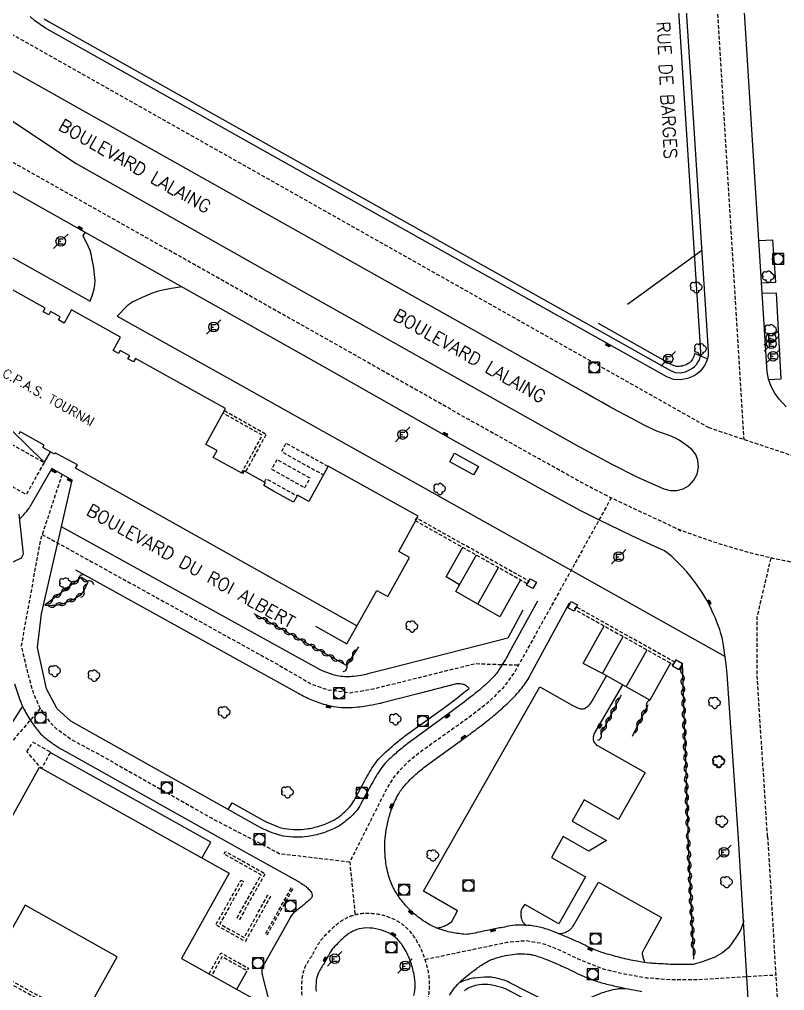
# Model space of a CAD drawing. Header units: millimetres. Extents: x 80000 to 81001, y 143000 to 144000.
# Drawn here: x 80462.3 to 80568.1, y 143676 to 143810.3 of the extents above; entities that cross this region are included whole.
import ezdxf
from ezdxf.enums import TextEntityAlignment as Align

# ---------------------------------------------------------------- set-up
doc = ezdxf.new("R2010")
doc.units = ezdxf.units.MM
doc.linetypes.add('DASHED', pattern=[0.75, 0.5, -0.25])
doc.layers.get('0').update_dxf_attribs({"linetype": 'CONTINUOUS'})
for name, color, linetype in [('W0001', 6, 'DASHED'), ('W0008', 7, 'CONTINUOUS'), ('W0100', 7, 'CONTINUOUS'), ('W0112', 1, 'DASHED'), ('W0300', 7, 'CONTINUOUS'), ('W0302', 3, 'CONTINUOUS'), ('W0310', 3, 'CONTINUOUS'), ('W0400', 7, 'CONTINUOUS'), ('W0420', 7, 'CONTINUOUS'), ('W0471', 7, 'CONTINUOUS'), ('W0984', 7, 'CONTINUOUS'), ('W0989', 7, 'CONTINUOUS'), ('W1102', 7, 'CONTINUOUS')]:
    doc.layers.add(name, color=color, linetype=linetype)
doc.styles.get("Standard").update_dxf_attribs({"font": 'romans.shx', "width": 0.85})

# ---------------------------------------------------------------- blocks, each defined once
blk = doc.blocks.new('T471')
for p, q in [((-0.333334, 0.333334), (-0.333334, -0.333334)), ((-0.333334, 0.333334), (0.333334, 0.333334)), ((-0.333334, 0), (0, 0)), ((0.500001, 0.500001), (1.000002, 1.000002)), ((-0.500001, -0.500001), (-1.000002, -1.000002)), ((-0.333334, -0.333334), (0.333334, -0.333334))]:
    blk.add_line(p, q)
blk.add_ellipse((0, 0), major_axis=(0.471405, 0.471405), ratio=1, start_param=5.4977871438, end_param=11.780972451)
blk = doc.blocks.new('T400')
for p, q in [((-0.15, 0.3), (0.15, 0.3)), ((-0.15, -0.25), (-0.15, 0.3)), ((-0.15, 0.15), (0.15, 0.15)), ((-0.15, 0), (0.15, 0)), ((0.15, 0.3), (0.15, -0.25)), ((-0.15, -0.15), (0.15, -0.15)), ((-0.15, -0.25), (-0.15, -0.3)), ((-0.15, -0.3), (0.15, -0.3)), ((0.15, -0.3), (0.15, -0.25))]:
    blk.add_line(p, q)
blk = doc.blocks.new('T300')
for p, q in [((-0.8, 0.51), (-0.86, 0.34)), ((-0.86, 0.34), (-0.86, 0.17)), ((-0.86, 0.17), (-0.74, 0.06)), ((-0.69, 0.63), (-0.8, 0.51)), ((-0.8, -0.06), (-0.74, 0.06)), ((-0.74, 0.06), (-0.69, 0.11)), ((-0.57, 0.69), (-0.69, 0.63)), ((-0.46, 0.69), (-0.57, 0.69)), ((-0.29, 0.63), (-0.46, 0.69)), ((-0.29, 0.63), (-0.17, 0.74)), ((-0.23, 0.57), (-0.29, 0.63)), ((-0.17, 0.74), (-0.06, 0.8)), ((-0.06, 0.8), (0.06, 0.8)), ((0.06, 0.8), (0.23, 0.74)), ((0.23, 0.74), (0.34, 0.63)), ((0.34, 0.63), (0.4, 0.51)), ((0.46, 0.46), (0.34, 0.46)), ((0.4, 0.51), (0.4, 0.46)), ((0.57, 0.4), (0.46, 0.46)), ((0.57, 0.4), (0.69, 0.29)), ((0.69, 0.29), (0.74, 0.17)), ((0.74, 0.06), (0.69, -0.17)), ((0.74, 0.17), (0.74, 0.06)), ((-0.8, -0.17), (-0.8, -0.06)), ((-0.8, -0.23), (-0.8, -0.17)), ((-0.74, -0.34), (-0.8, -0.23)), ((-0.69, -0.4), (-0.74, -0.34)), ((-0.51, -0.46), (-0.69, -0.4)), ((-0.4, -0.46), (-0.51, -0.46)), ((-0.4, -0.46), (-0.34, -0.46)), ((-0.34, -0.46), (-0.34, -0.4)), ((-0.34, -0.51), (-0.34, -0.46)), ((-0.29, -0.63), (-0.34, -0.51)), ((-0.17, -0.74), (-0.29, -0.63)), ((-0.06, -0.8), (-0.17, -0.74)), ((0.06, -0.8), (-0.06, -0.8)), ((0.17, -0.74), (0.06, -0.8)), ((0.23, -0.69), (0.17, -0.74)), ((0.29, -0.46), (0.23, -0.46)), ((0.29, -0.63), (0.23, -0.69)), ((0.46, -0.4), (0.29, -0.46)), ((0.34, -0.51), (0.29, -0.63)), ((0.34, -0.51), (0.34, -0.46)), ((0.57, -0.34), (0.46, -0.4)), ((0.63, -0.29), (0.57, -0.34)), ((0.69, -0.17), (0.63, -0.29))]:
    blk.add_line(p, q)
blk = doc.blocks.new('t112o')
at = {"color": 0, "linetype": 'Continuous'}
for p, q in [((-0.5, 0.5), (0.5, 0.5)), ((-0.5, -0.5), (-0.5, 0.5)), ((0.5, 0.5), (0.5, -0.5)), ((0.5, -0.5), (-0.5, -0.5))]:
    blk.add_line(p, q, dxfattribs=at)
blk = doc.blocks.new('t310o')
at = {"color": 0, "linetype": 'Continuous'}
for centre, start, end in [((-0.5, 0.38), 216.8699, 323.1304), ((0.5, -0.37), 36.8699, 143.1303)]:
    blk.add_arc(centre, 0.625, start, end, dxfattribs=at)
blk = doc.blocks.new('T420')
for p, q in [((0.75, 0.75), (-0.75, 0.75)), ((-0.75, 0.75), (-0.75, -0.75)), ((0.75, 0.75), (0.75, -0.75)), ((0.75, -0.75), (-0.75, -0.75))]:
    blk.add_line(p, q)
blk.add_ellipse((0, 0), major_axis=(-0.53, 0.53), ratio=1, start_param=3.926991, end_param=10.210176)

msp = doc.modelspace()

# ---------------------------------------------------------------- linework, layer by layer
at = {"layer": 'W0001', "flags": 128}
for points in [[(80554.15, 143886.58), (80562.43, 143752.21)], [(80553.75, 143739.53), (80552.61, 143740.13), (80550.53, 143741.1), (80548.35, 143742.11), (80543.89, 143744.23), (80543.48, 143744.43), (80541.53, 143745.43), (80539.38, 143746.59), (80536.47, 143748.21), (80534.17, 143749.5), (80524.42, 143754.94), (80506.19, 143765.26), (80434.06, 143805.88), (80433.47, 143806.19), (80432.84, 143806.47), (80431.88, 143806.85), (80430.91, 143807.19), (80430.25, 143807.39), (80429.57, 143807.56), (80428.87, 143807.7), (80428.19, 143807.79), (80427.34, 143807.88), (80426.5, 143807.93), (80425.67, 143807.94), (80424.84, 143807.93), (80423.12, 143807.84), (80421.39, 143807.71), (80420.29, 143807.59), (80419.24, 143807.43), (80416.49, 143806.98)], [(80552.61, 143740.13), (80554.11, 143739.53), (80555.61, 143738.97), (80557.13, 143738.44), (80558.65, 143737.93), (80560.18, 143737.45), (80561.72, 143737), (80563.27, 143736.57), (80564.83, 143736.18), (80566.39, 143735.81), (80567.97, 143735.48), (80569.54, 143735.17), (80571.12, 143734.89), (80572.71, 143734.64), (80574.3, 143734.42), (80575.9, 143734.23), (80577.49, 143734.07), (80582.72, 143733.86), (80586.83, 143733.71), (80589.17, 143733.68), (80591.53, 143733.69), (80593.89, 143733.74), (80596.22, 143733.83), (80597.4, 143733.91), (80649.61, 143738.59), (80693.78, 143742.56), (80732.05, 143746.05), (80764.72, 143748.99), (80767.11, 143749.16), (80929.99, 143763.89)], [(80468.2, 143747.38), (80465.18, 143738.26), (80462.54, 143723.68), (80463.42, 143719.95), (80464.2, 143717.16), (80465.15, 143715.02), (80466.56, 143713.05), (80467.38, 143712.26), (80469.54, 143710.69), (80473.44, 143708.6), (80489.14, 143699.71), (80498.22, 143694.97), (80507.97, 143693.8)], [(80544.12, 143744.13), (80530.78, 143720.06), (80529.1, 143717.78), (80526.98, 143715.73), (80524.19, 143713.58), (80518.07, 143709.24), (80516.25, 143707.83), (80514.98, 143706.59), (80513.97, 143705.41), (80513.08, 143703.94), (80507.97, 143693.8), (80508.7, 143686.47)], [(80465.44, 143739.07), (80497.6, 143721.33), (80502.66, 143718.39), (80504.89, 143717.6), (80508.03, 143717.19), (80511.23, 143717.73), (80525.29, 143721.21), (80531.31, 143721.02)], [(80565.73, 143697.32), (80564.27, 143719.74), (80564.31, 143727.69), (80566.22, 143735.85)], [(80465.15, 143715.02), (80460.27, 143709.27), (80457.46, 143706.88), (80454.61, 143705.04), (80451.3, 143703.57), (80448.62, 143702.9), (80445.6, 143702.74), (80442.67, 143702.99), (80439.98, 143703.53), (80438.06, 143704.29), (80434.62, 143706.67), (80431.81, 143708.93), (80428.92, 143711.45), (80426.99, 143713.25), (80425.61, 143715.13), (80423.64, 143717.82), (80420.37, 143721.3)], [(80565.73, 143697.32), (80568.9, 143643.74)], [(80518.38, 143680.33), (80529.71, 143682.7), (80532.33, 143682.93), (80534.55, 143682.56), (80536.91, 143681.65), (80539.46, 143680.44), (80543.02, 143679), (80545.92, 143678.33), (80549.01, 143677.79), (80552.31, 143677.55), (80556.07, 143677.55), (80566.86, 143678.19)]]:
    msp.add_lwpolyline(points, dxfattribs=at)
at = {"layer": 'W0001'}
msp.add_lwpolyline([(80978.77, 143783.61), (80885.14, 143775.7), (80764.31, 143764.39), (80617.85, 143751.47), (80588.77, 143748.88), (80571.57, 143749.14), (80557.64, 143753.79), (80458.35, 143809.83)], dxfattribs=at)
at = {"layer": 'W0001', "flags": 128}
msp.add_lwpolyline([(80502.72, 143680.81, 0.052736), (80501.82, 143679.33, 0.083409), (80501.35, 143677.62, 0.038291), (80501.3, 143675.84, 0.051024), (80501.52, 143674.33, 0.071514), (80502.42, 143672.18, 0.083294), (80503.83, 143670.52, 0.052888), (80505.41, 143669.45, 0.052829), (80507.18, 143668.73, 0.031503), (80508.53, 143668.43, 0.023657), (80510.21, 143668.26, 0.065896), (80512.85, 143668.45, 0.07895), (80515.09, 143669.3, 0.088674), (80516.8, 143670.73, 0.070871), (80518.09, 143672.82, 0.045314), (80518.79, 143674.89, 0.057798), (80519.01, 143676.77, 0.049589), (80518.83, 143678.63, 0.037176), (80518.22, 143680.8, 0.056299), (80517.04, 143683.2, 0.074307), (80515.54, 143684.92, 0.072169), (80513.92, 143685.94, 0.060566), (80511.93, 143686.54, 0.0626), (80509.75, 143686.65, 0.081868), (80507.86, 143686.19, 0.068333), (80506.34, 143685.28, 0.036355), (80504.45, 143683.52, 0.049065), (80503.52, 143682.3, 0.027418)], format="xyb", close=True, dxfattribs=at)
at = {"layer": 'W0008'}
msp.add_line((80449.63, 143803.98), (80470.16, 143790.32), dxfattribs=at)
for points in [[(80553.4, 143827.74), (80555.42, 143796.59), (80557.51, 143764.38), (80557.5, 143763.86), (80557.41, 143763.35), (80557.24, 143762.86), (80557, 143762.4), (80556.7, 143761.98), (80556.36, 143761.61), (80555.98, 143761.29), (80555.56, 143761), (80554.68, 143760.6), (80553.71, 143760.42), (80552.73, 143760.5), (80551.8, 143760.85), (80511.96, 143783.19), (80465.92, 143809.07), (80465.16, 143809.54), (80464.45, 143810.07), (80463.78, 143810.67)], [(80568.29, 143756.7), (80567.32, 143757.75), (80566.72, 143758.6), (80566.22, 143759.52), (80565.86, 143760.51), (80565.69, 143761.55), (80563.45, 143796.46), (80561.48, 143828.31)], [(80470.16, 143790.32), (80499.47, 143773.82), (80539.2, 143751.47), (80544.1, 143748.81), (80547.73, 143746.99), (80551.37, 143745.39), (80552.26, 143745.14), (80553.18, 143745.12), (80554.08, 143745.36), (80554.88, 143745.84), (80555.54, 143746.55), (80555.98, 143747.42), (80556.17, 143748.36), (80556.11, 143749.32), (80555.8, 143750.13), (80555.25, 143750.8), (80554.62, 143751.32), (80553.99, 143751.79), (80553.52, 143752.1), (80553.02, 143752.36), (80552.51, 143752.59), (80551.98, 143752.79), (80551.46, 143752.98), (80550.94, 143753.16), (80550.42, 143753.36), (80549.92, 143753.59), (80548.68, 143754.19), (80547.46, 143754.82), (80546.25, 143755.46), (80545.04, 143756.11), (80543.92, 143756.71), (80542.82, 143757.33), (80541.71, 143757.95), (80540.61, 143758.58), (80500.88, 143780.91), (80454.11, 143807.17)]]:
    msp.add_lwpolyline(points, dxfattribs=at)
at = {"layer": 'W0008', "flags": 128}
for points in [[(80561.71, 143697.05), (80560.16, 143719.77), (80560.02, 143721.12), (80559.65, 143723.71), (80559.55, 143724.27), (80559.43, 143724.82), (80559.28, 143725.37), (80559.11, 143725.91), (80558.82, 143726.7), (80558.51, 143727.48), (80558.18, 143728.25), (80557.83, 143729), (80557.33, 143729.97), (80556.77, 143730.9), (80555.99, 143732.04), (80555.16, 143733.14), (80554.55, 143733.88), (80553.91, 143734.6), (80553.25, 143735.29), (80552.56, 143735.96), (80552.22, 143736.26), (80551.85, 143736.53), (80551.46, 143736.78), (80551.06, 143736.99), (80549.05, 143737.92), (80546.86, 143738.94), (80542.38, 143741.08), (80541.92, 143741.3), (80539.9, 143742.33), (80537.69, 143743.52), (80534.77, 143745.16), (80532.47, 143746.44), (80522.7, 143751.89), (80504.46, 143762.21), (80484.97, 143773.17), (80432.39, 143802.8)], [(80422.94, 143798.83), (80472.09, 143771.31), (80472.41, 143772.17), (80472.65, 143773.04), (80472.74, 143773.57), (80472.75, 143774.1), (80472.68, 143775), (80472.57, 143775.9), (80472.41, 143776.86), (80472.21, 143777.81), (80472.06, 143778.32), (80471.87, 143778.82), (80471.1, 143780.33), (80471.4, 143780.82)], [(80564.9, 143773.84), (80566.85, 143773.94), (80566.46, 143779.74), (80564.53, 143779.63)], [(80556.61, 143778.29), (80546.35, 143770.87)], [(80484.78, 143773.28), (80483.27, 143773.07), (80482.14, 143772.84), (80481.34, 143772.63), (80480.56, 143772.35), (80479.28, 143771.81), (80478.28, 143771.35), (80478, 143771.2), (80477.72, 143771.03), (80477.46, 143770.85), (80477.21, 143770.65), (80475.82, 143769.26), (80491.34, 143760.57), (80559.87, 143722.19)], [(80565.88, 143760.47), (80567.62, 143760.59), (80566.95, 143772.44), (80565, 143772.35)], [(80466.57, 143750.49), (80465.73, 143749.04), (80461.15, 143753.51), (80460.32, 143752.04)], [(80462.23, 143741.88), (80462.83, 143736.34), (80462.53, 143735.81), (80458.27, 143733.74)], [(80487.53, 143694.32), (80488.75, 143696.52), (80466.55, 143708.94)], [(80564.93, 143643.49), (80561.71, 143697.05)], [(80492.36, 143676.2), (80493.77, 143678.74)]]:
    msp.add_lwpolyline(points, dxfattribs=at)
for points in [[(80557.4, 143763.33), (80555.62, 143764.06, -0.085326), (80555.36, 143763.29, -0.110024), (80554.93, 143762.81, -0.07775), (80554.12, 143762.4, -0.087133), (80553.32, 143762.28, -0.07577), (80552.87, 143762.36, -0.060013), (80552.36, 143762.61)], [(80533.92, 143729.84), (80529.97, 143722.64, -0.010666), (80529.32, 143721.5, -0.010031), (80528.58, 143720.33, -0.049165), (80527.58, 143719.1, -0.029398), (80525.63, 143717.35, -0.004141), (80523.16, 143715.42, -0.006953), (80521.67, 143714.31), (80516.17, 143710.31, 0.014906), (80515.38, 143709.69, 0.00815), (80513.97, 143708.5, 0.024988), (80512.88, 143707.44, 0.037472), (80512.25, 143706.65, 0.014252), (80511.62, 143705.67, 0.012988), (80510.98, 143704.55), (80509.47, 143701.73, -0.062823), (80508.72, 143700.68, -0.040021), (80507.24, 143699.3, -0.051935), (80505.93, 143698.47, -0.041657), (80504.13, 143697.76, -0.035729), (80502.16, 143697.31, -0.045442), (80500.58, 143697.22, -0.030566), (80498.77, 143697.38, -0.050951), (80497.72, 143697.66, -0.013454), (80496.32, 143698.22, -0.025034), (80495.6, 143698.57), (80469.39, 143713.24), (80467.53, 143714.96), (80466.02, 143717.73), (80464.81, 143723.42), (80465.33, 143728.1), (80469.61, 143746.56), (80466.78, 143748.19), (80463.75, 143742.9, -0.03883), (80463.64, 143742.74, -0.00548), (80462.78, 143741.69, -0.013706), (80462.67, 143741.56, -0.006473), (80462.3, 143741.18)], [(80531.88, 143728.62), (80529.8, 143724.75), (80513.41, 143720.54), (80510.46, 143719.78, -0.021645), (80509.55, 143719.59, -0.014734), (80508.21, 143719.41, -0.042855), (80507.28, 143719.39, -0.037757), (80506.22, 143719.54, -0.034848), (80504.82, 143719.96, -0.037263), (80503.57, 143720.53), (80468.12, 143740.14)], [(80491.16, 143701.05), (80491.71, 143701.97), (80496.12, 143699.5, 0.025034), (80496.75, 143699.19, 0.013454), (80498.08, 143698.65, 0.050951), (80498.93, 143698.43, 0.030566), (80500.61, 143698.27, 0.045442), (80502, 143698.36, 0.035729), (80503.82, 143698.77, 0.041657), (80505.46, 143699.42, 0.051935), (80506.59, 143700.13, 0.040021), (80507.94, 143701.39, 0.062823), (80508.54, 143702.23), (80510.05, 143705.05, -0.012988), (80510.71, 143706.22, -0.014252), (80511.38, 143707.25, -0.037472), (80512.11, 143708.17, -0.024988), (80513.28, 143709.3, -0.00815), (80514.7, 143710.51, -0.014906), (80515.55, 143711.16), (80521.05, 143715.16, 0.006953), (80522.52, 143716.26, 0.003297), (80524.47, 143717.78, 0.069604), (80523.98, 143718.2, 0.099418), (80523.56, 143718.36, 0.023845), (80522.92, 143718.43, 0.081352), (80522.74, 143718.42), (80517.39, 143717.05), (80512.51, 143715.79, -0.011886), (80511.91, 143715.65, -0.004353), (80510.25, 143715.33, -0.025039), (80509.09, 143715.17, -0.018068), (80507.48, 143715.09, -0.039379), (80506.11, 143715.18, -0.036141), (80504.64, 143715.5, -0.025874), (80502.61, 143716.22, -0.028785), (80500.86, 143717.06), (80470.09, 143734.15)], [(80562.46, 143685.64), (80562.01, 143684.48), (80561.62, 143683.76), (80560.75, 143682.47), (80560.31, 143681.93), (80559.5, 143681.23), (80558.34, 143680.58), (80556.68, 143680), (80555.46, 143679.62, -0.007211), (80553.61, 143679.6, -0.013414), (80552.61, 143679.62, -0.001854), (80550, 143679.77, -0.008641), (80549.44, 143679.81, -0.022385), (80547.72, 143680.06, -0.015657), (80545.29, 143680.59, -0.014138), (80542.99, 143681.24, -0.025724), (80541.75, 143681.7, -0.011332), (80540.49, 143682.28, 0.009328), (80538.95, 143682.99, 0.004429), (80537.73, 143683.51, 0.003595), (80536.21, 143684.14, 0.031308), (80534.58, 143684.68, 0.032999), (80532.98, 143684.99, 0.03459), (80531.47, 143685.07, 0.04082), (80530.19, 143684.95, 0.003094), (80529.12, 143684.75, 0.001897), (80527.38, 143684.41, 0.006743), (80525.9, 143684.1, -0.008164), (80524.69, 143683.85, -0.069981), (80523.76, 143683.8, -0.033105), (80521.83, 143684.1, -0.040958), (80519.92, 143684.7, -0.047187), (80518.37, 143685.5, -0.023463), (80517.43, 143686.18, -0.020699), (80516.43, 143687.04, -0.034652), (80515.34, 143688.2, -0.031808), (80514.34, 143689.61, -0.057139), (80513.51, 143691.37, -0.047423), (80512.97, 143693.65, -0.029948), (80512.81, 143695.7, -0.033775), (80512.91, 143697.52, -0.027507), (80513.22, 143699.29, -0.028144), (80513.71, 143700.98, -0.04058), (80514.63, 143703.04, -0.056216), (80515.57, 143704.37, -0.025197), (80517.11, 143705.93, -0.029332), (80518.56, 143707.11), (80524.26, 143711.23, 0.006144), (80524.86, 143711.67, 0.001745), (80526.96, 143713.28, 0.014488), (80528.21, 143714.3, 0.010139), (80529.92, 143715.85, 0.03421), (80531.76, 143717.83, 0.045726), (80532.88, 143719.52), (80538.33, 143729.6)], [(80462.61, 143715.18), (80460.37, 143711.65, -0.06273), (80458.68, 143709.6, -0.035624), (80455.07, 143706.65, -0.055221), (80451.96, 143704.94, -0.063), (80448.95, 143704.12, -0.045739), (80444.91, 143703.92, -0.053772), (80441.5, 143704.43, -0.004339), (80440.92, 143704.59, -0.006151), (80440.52, 143704.71, -0.057352), (80438.94, 143705.4, -0.018159), (80434.34, 143708.31, -0.058764), (80427.3, 143714.46, -0.096315), (80424.34, 143719.37, -0.00299), (80423.96, 143720.41, -0.022249), (80423.92, 143720.56, -0.006351), (80423.84, 143720.86, -0.004021), (80423.74, 143721.34, -0.039365), (80423.69, 143721.67, -0.022841), (80423.69, 143722.24)], [(80520, 143684.66, 0.035917), (80520.6, 143684.79, 0.035917), (80521.17, 143685, 0.030521), (80521.63, 143685.25), (80522.06, 143685.55), (80522.88, 143687.04), (80518.18, 143689.75), (80534.23, 143717.99), (80538.7, 143715.48, 0.014395), (80539.09, 143715.28, 0.010757), (80539.61, 143715.03, 0.132038), (80540.13, 143714.95, 0.122399), (80540.66, 143715.15, 0.054764), (80541.1, 143715.53, 0.059058), (80541.42, 143715.97), (80543.44, 143719.54)], [(80461.62, 143718.43, 0.008317), (80462.36, 143716.21, 0.037664), (80462.95, 143714.86, 0.026634), (80464.03, 143713.07, 0.0289), (80465.05, 143711.73, 0.044355), (80465.84, 143710.97, 0.019787), (80467.1, 143710.02, 0.023701), (80468.22, 143709.32), (80493.65, 143695.11), (80500.78, 143691.14, -0.015804), (80500.95, 143691.03, -0.003782), (80501.67, 143690.57, -0.038531), (80502, 143690.31, -0.025745), (80502.45, 143689.87, -0.150373), (80502.76, 143689.19, -0.241368), (80502.6, 143688.74, -0.015882), (80502.18, 143688.36, -0.00603), (80501.04, 143687.42, -0.004856), (80500.4, 143686.93, 0.018869), (80500.24, 143686.79, 0.056037), (80500.02, 143686.55, 0.026879), (80499.66, 143685.99), (80496.19, 143679.78, 0.020628), (80496.11, 143679.63, 0.008519), (80495.95, 143679.26, 0.062742), (80495.8, 143678.72, 0.098998), (80495.82, 143678.37), (80496.89, 143674.22)], [(80545.66, 143718.3), (80541.92, 143711.87, 0.065476), (80541.68, 143711.29, 0.080033), (80541.62, 143710.77, 0.134722), (80541.78, 143710.28, 0.117377), (80542.22, 143709.88), (80548.82, 143706.16), (80545.1, 143699.68), (80540.38, 143702.38), (80538.72, 143699.43), (80543.45, 143696.74), (80541.04, 143695.3), (80537.48, 143697.3), (80535.84, 143694.42), (80540.57, 143691.73), (80536.89, 143685.23), (80532.19, 143687.91, 0.073919), (80531.8, 143687.43, 0.097444), (80531.64, 143686.98, 0.060928), (80531.63, 143686.36, 0.063289), (80531.76, 143685.77, 0.085574), (80531.97, 143685.4, 0.065441), (80532.38, 143685.03)], [(80536.83, 143683.9, 0.049771), (80537.38, 143683.93, 0.072188), (80537.74, 143684.05, 0.018515), (80538.23, 143684.31, 0.051354), (80538.39, 143684.43, 0.029123), (80538.73, 143684.77, 0.050839), (80538.9, 143684.99), (80542.34, 143691), (80551.05, 143686.1), (80548.67, 143681.79, 0.027356), (80548.48, 143681.4, 0.050032), (80548.41, 143681.18, 0.092201), (80548.41, 143681.06, 0.017628), (80548.53, 143680.49, 0.030285), (80548.61, 143680.23, 0.022981), (80548.76, 143679.89)], [(80516.83, 143675.35, 0.057798), (80517, 143676.77, 0.049589), (80516.86, 143678.24, 0.037176), (80516.33, 143680.12, 0.056299), (80515.35, 143682.12, 0.074307), (80514.24, 143683.39, 0.072169), (80513.11, 143684.1, 0.060566), (80511.58, 143684.56, 0.0626), (80509.9, 143684.65, 0.081868), (80508.65, 143684.34, 0.068333), (80507.6, 143683.71, 0.036355), (80505.92, 143682.15, 0.048788), (80505.23, 143681.25, 0.031414), (80504.45, 143679.76)], [(80521.75, 143675.36, -0.036348), (80522.3, 143676.19, -0.030749), (80523.08, 143677.08, -0.023714), (80523.65, 143677.61, -0.01136), (80524.92, 143678.63, -0.013931), (80526.16, 143679.52, -0.022411), (80526.96, 143680.01, -0.043113), (80527.77, 143680.38, -0.026625), (80529.15, 143680.77, -0.025167), (80530.53, 143681.02, -0.03207), (80531.63, 143681.09, -0.025186), (80532.75, 143681.03, -0.042837), (80533.39, 143680.91, -0.01488), (80534.32, 143680.62, -0.014114), (80535.29, 143680.26, -0.003382), (80536.58, 143679.72, -0.004519), (80537.53, 143679.3, -0.013332), (80538.79, 143678.7, 0.013077), (80540.06, 143678.09, 0.01623), (80541.3, 143677.58, 0.016388), (80542.55, 143677.16, 0.01342), (80543.45, 143676.92, 0.006258), (80545.4, 143676.47, 0.010584), (80548.35, 143675.9, 0.02215)], [(80504.45, 143679.76, 0.061051), (80503.64, 143678.48, 0.083409), (80503.34, 143677.41, 0.038291), (80503.3, 143675.93, 0.051024)], [(80546.38, 143676.22, 0.026181), (80545.45, 143676.27, 0.0499), (80544.97, 143676.23, 0.008223), (80543.69, 143675.95, 0.026678), (80543.3, 143675.84, 0.007508), (80542.44, 143675.53, 0.008543), (80541.7, 143675.23, 0.013822), (80540.93, 143674.88, -0.010634), (80539.94, 143674.42, -0.022826), (80539.13, 143674.11, -0.018092), (80538.07, 143673.8, -0.062758), (80537.01, 143673.67, -0.119111), (80536.46, 143673.8, -0.00203), (80535.91, 143674.09, 0.001897), (80535.33, 143674.4), (80530.01, 143677.14, 0.047169), (80529.08, 143677.52, 0.033638), (80527.71, 143677.83, 0.047564), (80527.06, 143677.87, 0.016776), (80525.23, 143677.74, 0.048088), (80524.36, 143677.56, 0.030863), (80523.08, 143677.08)], [(80535.13, 143673.31), (80529.6, 143676.2, 0.051524), (80529.12, 143676.4, 0.017515), (80527.64, 143676.76, 0.057967), (80526.51, 143676.86, 0.054241), (80525.3, 143676.7, 0.102701), (80523.82, 143675.99, 0.102811)]]:
    msp.add_lwpolyline(points, format="xyb", dxfattribs=at)
at = {"layer": 'W0008'}
msp.add_polyline3d([(80542.3, 143768.25, 0), (80552.36, 143762.61, 0)], dxfattribs=at)
at = {"layer": 'W0100', "flags": 128}
for points in [[(80503.22, 143726.41), (80507.58, 143723.96), (80511.71, 143731.33), (80513.22, 143730.48), (80516.23, 143735.88), (80514.73, 143736.72), (80517.44, 143741.57), (80505, 143748.52), (80502.3, 143743.64), (80500.75, 143744.5), (80500.21, 143743.54), (80497.43, 143745.07), (80496.11, 143745.81), (80496.33, 143746.21), (80493.35, 143747.86), (80493.13, 143747.48), (80489.09, 143749.71), (80489.62, 143750.66), (80488.06, 143751.52), (80490.8, 143756.46), (80478.34, 143763.41), (80478.05, 143762.91), (80477.3, 143763.33), (80477.54, 143763.76), (80476.22, 143764.5), (80475.99, 143764.08), (80475.24, 143764.5), (80476.26, 143766.33), (80469.51, 143770.11), (80468.47, 143768.28), (80467.69, 143768.72), (80467.92, 143769.14), (80466.6, 143769.88), (80466.35, 143769.44), (80465.6, 143769.86), (80465.87, 143770.35), (80453.43, 143777.32)], [(80508.96, 143726.44), (80496.7, 143733.31), (80482.3, 143741.37), (80470.07, 143748.22), (80470.07, 143748.22), (80470.32, 143748.68), (80467.54, 143750.18), (80467.25, 143750.34), (80467.15, 143750.16), (80465.54, 143751.08), (80465.71, 143751.41), (80462.66, 143753.12), (80462.38, 143753.27), (80462.2, 143752.95)], [(80531.59, 143732.79), (80528.71, 143727.66), (80525.69, 143729.41), (80522.63, 143731.16), (80523.16, 143732.11), (80521.28, 143733.2), (80523.58, 143737.29)], [(80552.3, 143721.29), (80549.44, 143716.18), (80546.2, 143718), (80542.9, 143719.83), (80540.25, 143721.25), (80543.14, 143726.42)], [(80452.98, 143642.57), (80454.13, 143641.92), (80457.9, 143648.66), (80475.82, 143680.69), (80463.08, 143687.81), (80458.05, 143678.86), (80451.61, 143682.7), (80456.5, 143691.44), (80456.49, 143691.49), (80465.08, 143706.88), (80491.28, 143692.23), (80484.7, 143680.47), (80484.7, 143680.47), (80494.63, 143674.94), (80492.43, 143671), (80491.37, 143671.6), (80489.74, 143668.69), (80499.84, 143663.03), (80502.47, 143661.56), (80501.58, 143659.97), (80511.13, 143654.61)]]:
    msp.add_lwpolyline(points, dxfattribs=at)
msp.add_lwpolyline([(80522.44, 143750.31), (80525.75, 143748.47), (80525.09, 143747.29), (80521.78, 143749.12)], close=True, dxfattribs=at)
at = {"layer": 'W0112', "flags": 128}
for points in [[(80493, 143747.55), (80495.89, 143752.77), (80490.45, 143755.84)], [(80490.65, 143756.19), (80496.43, 143752.92), (80496.43, 143752.92), (80493.56, 143747.75)], [(80504.97, 143748.45), (80499.13, 143751.68), (80498.94, 143751.33), (80498.7, 143750.87), (80498.51, 143750.52), (80504.33, 143747.3)], [(80496.16, 143746.31), (80496.42, 143746.77), (80500.69, 143744.4)], [(80496.58, 143746.67), (80496.58, 143746.67)], [(80488.54, 143678.35), (80490.15, 143681.24), (80493.97, 143679.09), (80493.77, 143678.74), (80490.3, 143680.69), (80488.89, 143678.15)]]:
    msp.add_lwpolyline(points, dxfattribs=at)
for points in [[(80465.7, 143749), (80463.24, 143744.58), (80457.89, 143747.59), (80460.34, 143752.03)], [(80502.48, 143746.84), (80497.9, 143749.4), (80497.17, 143748.08), (80501.75, 143745.53)], [(80516.98, 143740.99), (80532.57, 143732.24), (80532.77, 143732.59), (80517.18, 143741.34)], [(80552.93, 143721.39), (80539.23, 143729.07), (80539.04, 143728.72), (80552.73, 143721.05)], [(80463.33, 143709.03), (80464.16, 143710.37), (80466.59, 143709), (80465.36, 143706.72)], [(80492.38, 143686.05), (80495.72, 143692.02), (80490.58, 143694.9), (80490.78, 143695.25), (80496.27, 143692.18), (80492.73, 143685.86)], [(80492.92, 143691.29), (80493.27, 143691.1), (80490, 143685.23), (80493.38, 143683.34), (80496.64, 143689.21), (80496.99, 143689.02), (80493.53, 143682.8), (80489.45, 143685.08)], [(80496.55, 143683.72), (80500.08, 143690.04), (80499.83, 143690.18), (80496.3, 143683.86)], [(80470.72, 143672.07), (80459.82, 143678.12), (80459.63, 143677.77), (80470.53, 143671.72)]]:
    msp.add_lwpolyline(points, close=True, dxfattribs=at)
at = {"layer": 'W0302'}
msp.add_polyline3d([(80465.73, 143810.36, 0), (80466.41, 143809.94, 0), (80512.45, 143784.06, 0), (80552.29, 143761.72, 0), (80552.97, 143761.47, 0), (80553.7, 143761.42, 0), (80554.4, 143761.56, 0), (80555.04, 143761.86, 0), (80555.35, 143762.06, 0), (80555.63, 143762.3, 0), (80555.89, 143762.56, 0), (80556.11, 143762.86, 0), (80556.3, 143763.19, 0), (80556.43, 143763.55, 0), (80556.51, 143763.93, 0), (80556.52, 143764.32, 0), (80554.42, 143796.52, 0), (80552.35, 143828.44, 0)], dxfattribs=at)
at = {"layer": 'W0310', "flags": 128}
msp.add_lwpolyline([(80465.81, 143729.3, 0.042069), (80467.16, 143729.29, 0.055897), (80468.16, 143729.48, 0.031731), (80469.44, 143729.96, 0.036397), (80470.48, 143730.53, 0.103089), (80471.18, 143731.21), (80471.82, 143732.53), (80470.83, 143733.13)], format="xyb", close=True, dxfattribs=at)
for points in [[(80509.17, 143723.53), (80507.53, 143720.93), (80494.77, 143728.1)], [(80553.91, 143721.21), (80554.71, 143698.01)], [(80545.47, 143716.87), (80542.62, 143711.35)], [(80547.04, 143711.18), (80549.2, 143715.56)], [(80555.53, 143680.37), (80554.71, 143698.01)]]:
    msp.add_lwpolyline(points, dxfattribs=at)
at = {"layer": 'W1102', "flags": 128}
for points in [[(80523.16, 143732.11), (80525.47, 143736.23)], [(80525.69, 143729.41), (80528.55, 143734.5)], [(80542.9, 143719.83), (80545.77, 143724.94)], [(80546.2, 143718), (80549.06, 143723.1)]]:
    msp.add_lwpolyline(points, dxfattribs=at)

# ---------------------------------------------------------------- block references
at = {"layer": 'W0112'}
for p, rotation in [((80533.09, 143732.27), 151.622034331211), ((80538.78, 143729.12), 151.3196825354107), ((80553.27, 143721.05), 150.1213905536851)]:
    msp.add_blockref('t112o', p, dxfattribs=dict(at, rotation=rotation))
at = {"layer": 'W0300'}
for p in [(80565.86, 143774.69), (80555.9, 143773.2), (80566.19, 143767.31), (80556.49, 143764.67), (80520.43, 143745.34), (80468.7, 143732.26), (80516.6, 143726.33), (80467.2, 143720.17), (80472.64, 143719.53), (80558.44, 143715.77), (80490.63, 143714.49), (80514.3, 143713.5), (80558.99, 143707.61), (80559.04, 143707.7), (80499.39, 143703.42), (80559.43, 143699.39), (80559.45, 143699.38), (80519.48, 143694.69), (80560.08, 143691)]:
    msp.add_blockref('T300', p, dxfattribs=at)
at = {"layer": 'W0310'}
for p, rotation in [((80470.46, 143732.85), 217.3225015563202), ((80469.27, 143731.94), 217.3225015563202), ((80471.22, 143731.29), 63.99501623254031), ((80471.72, 143732.6), 148.8507418215449), ((80466.89, 143730.12), 217.3225015563202), ((80468.08, 143731.03), 217.3225015563202), ((80470.12, 143730.31), 29.70527116499625), ((80467.31, 143729.3), 6.162444235620691), ((80468.76, 143729.68), 20.44624336488917), ((80495.83, 143727.5), 150.6680578581401), ((80497.14, 143726.77), 150.6680578581401), ((80498.44, 143726.03), 150.6680578581401), ((80499.75, 143725.3), 150.6680578581401), ((80501.06, 143724.56), 150.6680578581401), ((80502.37, 143723.83), 150.6680578581401), ((80503.67, 143723.09), 150.6680578581401), ((80504.98, 143722.36), 150.6680578581401), ((80508.37, 143722.26), 237.8764104565845), ((80506.29, 143721.62), 150.6680578581401), ((80507.57, 143720.99), 237.8764104565845), ((80553.96, 143719.71), 271.9828301921849), ((80554.01, 143718.21), 271.9828301921849), ((80554.06, 143716.71), 271.9828301921849), ((80544.78, 143715.54), 242.732218925048), ((80549.03, 143715.22), 63.70177162915488), ((80554.12, 143715.21), 271.9828301921849), ((80544.1, 143714.2), 242.732218925048), ((80548.37, 143713.87), 63.70177162915488), ((80543.41, 143712.87), 242.732218925048), ((80547.7, 143712.53), 63.70177162915488), ((80554.17, 143713.71), 271.9828301921849), ((80542.72, 143711.54), 242.732218925048), ((80554.22, 143712.21), 271.9828301921849), ((80554.27, 143710.71), 271.9828301921849), ((80554.32, 143709.21), 271.9828301921849), ((80554.38, 143707.71), 271.9828301921849), ((80554.43, 143706.22), 271.9828301921849), ((80554.48, 143704.72), 271.9828301921849), ((80554.53, 143703.22), 271.9828301921849), ((80554.58, 143701.72), 271.9828301921849), ((80554.64, 143700.22), 271.9828301921849), ((80554.69, 143698.72), 271.9828301921849), ((80554.77, 143696.85), 92.65195433628934), ((80554.84, 143695.35), 92.65195433628934), ((80554.9, 143693.85), 92.65195433628934), ((80554.97, 143692.35), 92.65195433628934), ((80555.04, 143690.86), 92.65195433628934), ((80555.11, 143689.36), 92.65195433628934), ((80555.18, 143687.86), 92.65195433628934), ((80555.25, 143686.36), 92.65195433628934), ((80555.32, 143684.86), 92.65195433628934), ((80555.39, 143683.36), 92.65195433628934), ((80555.46, 143681.87), 92.65195433628934)]:
    msp.add_blockref('t310o', p, dxfattribs=dict(at, rotation=rotation))
at = {"layer": 'W0400'}
for p, rotation in [((80470.7, 143781.38), 60.59515638470719), ((80543.64, 143765.26), 240.7195238393844), ((80521.18, 143752.93), 60.49626398011697), ((80467.07, 143747.85), 240.1761288847101), ((80469.25, 143746.6), 240.1761288871297), ((80557.64, 143729.7), 27.55478967089437), ((80505.01, 143715.25), 256.6592039737374), ((80521.49, 143713.98), 125.5509385994012), ((80542.52, 143712.61), 329.5794526570762), ((80523.72, 143711.02), 126.9128004328942), ((80510.26, 143702.9), 331.8355508170002), ((80513.75, 143701.52), 338.3591155602685), ((80516.41, 143686.85), 227.4368572286876), ((80514.03, 143683.74), 52.63448004370308), ((80527.75, 143684.34), 281.155347530145), ((80541.22, 143681.77), 65.74533686399312), ((80504.56, 143680.33), 334.4104033284126)]:
    msp.add_blockref('T400', p, dxfattribs=dict(at, rotation=rotation))
at = {"layer": 'W0420'}
for p in [(80567.17, 143777.13), (80541.76, 143762.15), (80506.49, 143717.11), (80465.19, 143713.71), (80518.06, 143713.26), (80482.66, 143704.06), (80509.61, 143703.33), (80495.47, 143696.91), (80515.46, 143689.95), (80524.37, 143690.52), (80499.77, 143687.71), (80541.93, 143683.17), (80513.71, 143681.96), (80495.28, 143679.81), (80541.56, 143678.27)]:
    msp.add_blockref('T420', p, dxfattribs=at)
at = {"layer": 'W0471'}
for p in [(80468.02, 143779.59), (80489.15, 143767.74), (80566.2, 143766.22), (80566.26, 143765.42), (80566.49, 143763.7), (80551.99, 143763.34), (80515.27, 143752.88), (80545.15, 143735.99), (80559.69, 143695.13), (80505.87, 143680.41), (80515.61, 143679.41)]:
    msp.add_blockref('T471', p, dxfattribs=at)

# ---------------------------------------------------------------- texts
at = {"layer": 'W0984'}
msp.add_text('C.P.A.S. TOURNAI', height=1.25, rotation=330.5611, dxfattribs=at).set_placement((80466.31, 143758.03), align=Align.MIDDLE)
at = {"layer": 'W0989'}
for s, rotation, p in [('RUE DE BARGES', 273.1448, (80551.82, 143800.46)), ('BOULEVARD LALAING', 330.4124, (80478.26, 143790)), ('BOULEVARD LALAING', 330.4124, (80524.54, 143763.76)), ('BOULEVARD DU ROI ALBERT', 330.7629, (80485.99, 143734.71))]:
    msp.add_text(s, height=1.75, rotation=rotation, dxfattribs=at).set_placement(p, align=Align.MIDDLE)

doc.saveas('drawing.dxf')
